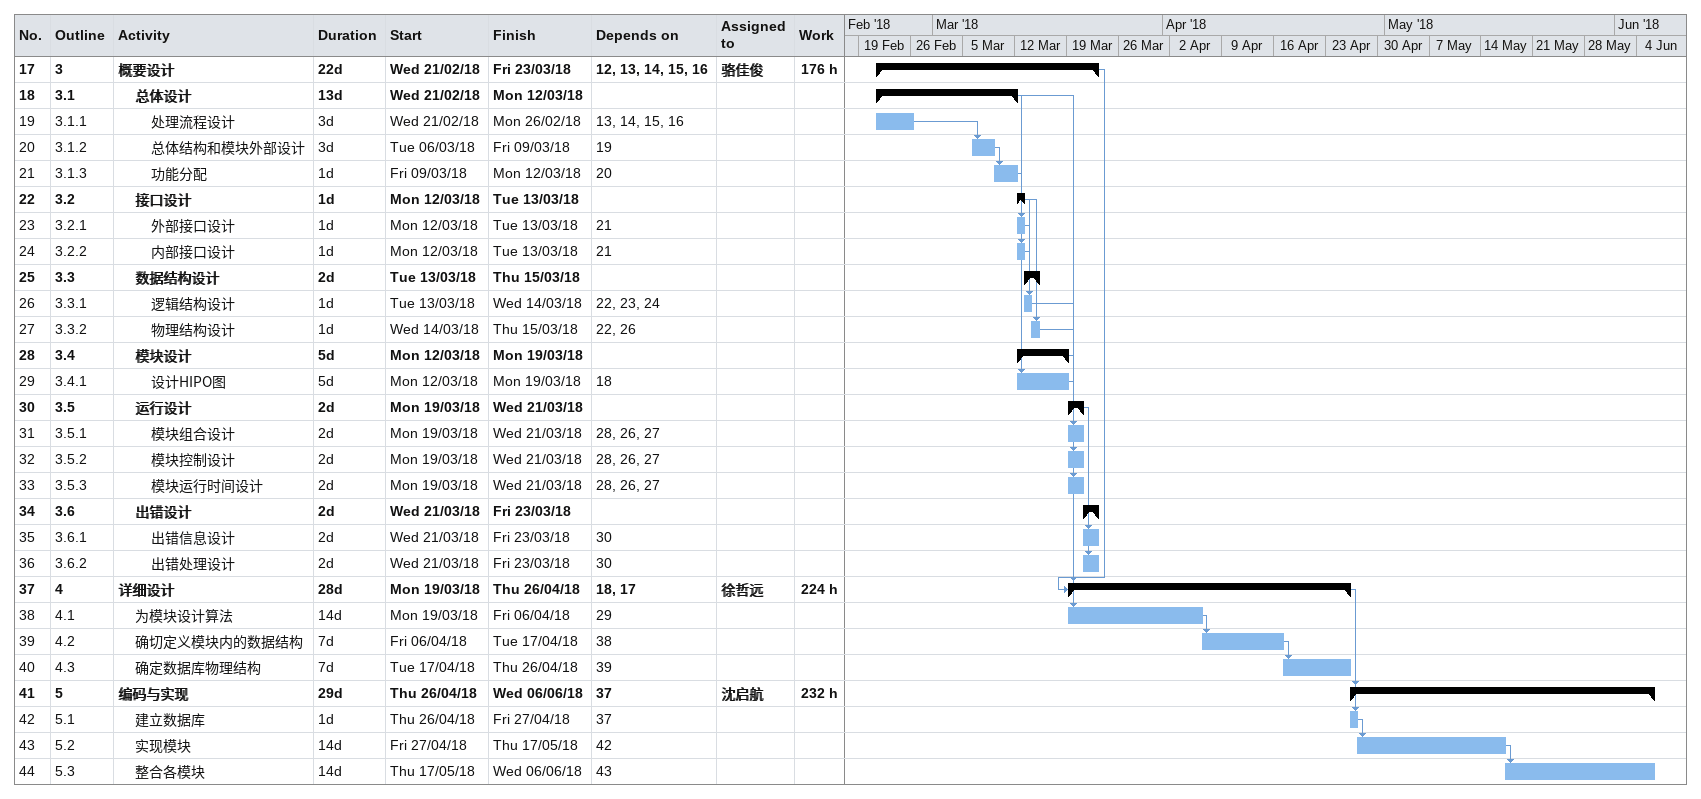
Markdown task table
| ID | WBS | Task | Duration | Start | Finish | Predecessors | Resources | Work (h) |
|---|---|---|---|---|---|---|---|---|
| 17 | 3 | **概要设计** | 22d | 2018-02-21 | 2018-03-23 | 12, 13, 14, 15, 16 | 骆佳俊 | 176 |
| 18 | 3.1 | **总体设计** | 13d | 2018-02-21 | 2018-03-12 |  |  |  |
| 19 | 3.1.1 | 处理流程设计 | 3d | 2018-02-21 | 2018-02-26 | 13, 14, 15, 16 |  |  |
| 20 | 3.1.2 | 总体结构和模块外部设计 | 3d | 2018-03-06 | 2018-03-09 | 19 |  |  |
| 21 | 3.1.3 | 功能分配 | 1d | 2018-03-09 | 2018-03-12 | 20 |  |  |
| 22 | 3.2 | **接口设计** | 1d | 2018-03-12 | 2018-03-13 |  |  |  |
| 23 | 3.2.1 | 外部接口设计 | 1d | 2018-03-12 | 2018-03-13 | 21 |  |  |
| 24 | 3.2.2 | 内部接口设计 | 1d | 2018-03-12 | 2018-03-13 | 21 |  |  |
| 25 | 3.3 | **数据结构设计** | 2d | 2018-03-13 | 2018-03-15 |  |  |  |
| 26 | 3.3.1 | 逻辑结构设计 | 1d | 2018-03-13 | 2018-03-14 | 22, 23, 24 |  |  |
| 27 | 3.3.2 | 物理结构设计 | 1d | 2018-03-14 | 2018-03-15 | 22, 26 |  |  |
| 28 | 3.4 | **模块设计** | 5d | 2018-03-12 | 2018-03-19 |  |  |  |
| 29 | 3.4.1 | 设计HIPO图 | 5d | 2018-03-12 | 2018-03-19 | 18 |  |  |
| 30 | 3.5 | **运行设计** | 2d | 2018-03-19 | 2018-03-21 |  |  |  |
| 31 | 3.5.1 | 模块组合设计 | 2d | 2018-03-19 | 2018-03-21 | 28, 26, 27 |  |  |
| 32 | 3.5.2 | 模块控制设计 | 2d | 2018-03-19 | 2018-03-21 | 28, 26, 27 |  |  |
| 33 | 3.5.3 | 模块运行时间设计 | 2d | 2018-03-19 | 2018-03-21 | 28, 26, 27 |  |  |
| 34 | 3.6 | **出错设计** | 2d | 2018-03-21 | 2018-03-23 |  |  |  |
| 35 | 3.6.1 | 出错信息设计 | 2d | 2018-03-21 | 2018-03-23 | 30 |  |  |
| 36 | 3.6.2 | 出错处理设计 | 2d | 2018-03-21 | 2018-03-23 | 30 |  |  |
| 37 | 4 | **详细设计** | 28d | 2018-03-19 | 2018-04-26 | 18, 17 | 徐哲远 | 224 |
| 38 | 4.1 | 为模块设计算法 | 14d | 2018-03-19 | 2018-04-06 | 29 |  |  |
| 39 | 4.2 | 确切定义模块内的数据结构 | 7d | 2018-04-06 | 2018-04-17 | 38 |  |  |
| 40 | 4.3 | 确定数据库物理结构 | 7d | 2018-04-17 | 2018-04-26 | 39 |  |  |
| 41 | 5 | **编码与实现** | 29d | 2018-04-26 | 2018-06-06 | 37 | 沈启航 | 232 |
| 42 | 5.1 | 建立数据库 | 1d | 2018-04-26 | 2018-04-27 | 37 |  |  |
| 43 | 5.2 | 实现模块 | 14d | 2018-04-27 | 2018-05-17 | 42 |  |  |
| 44 | 5.3 | 整合各模块 | 14d | 2018-05-17 | 2018-06-06 | 43 |  |  |
